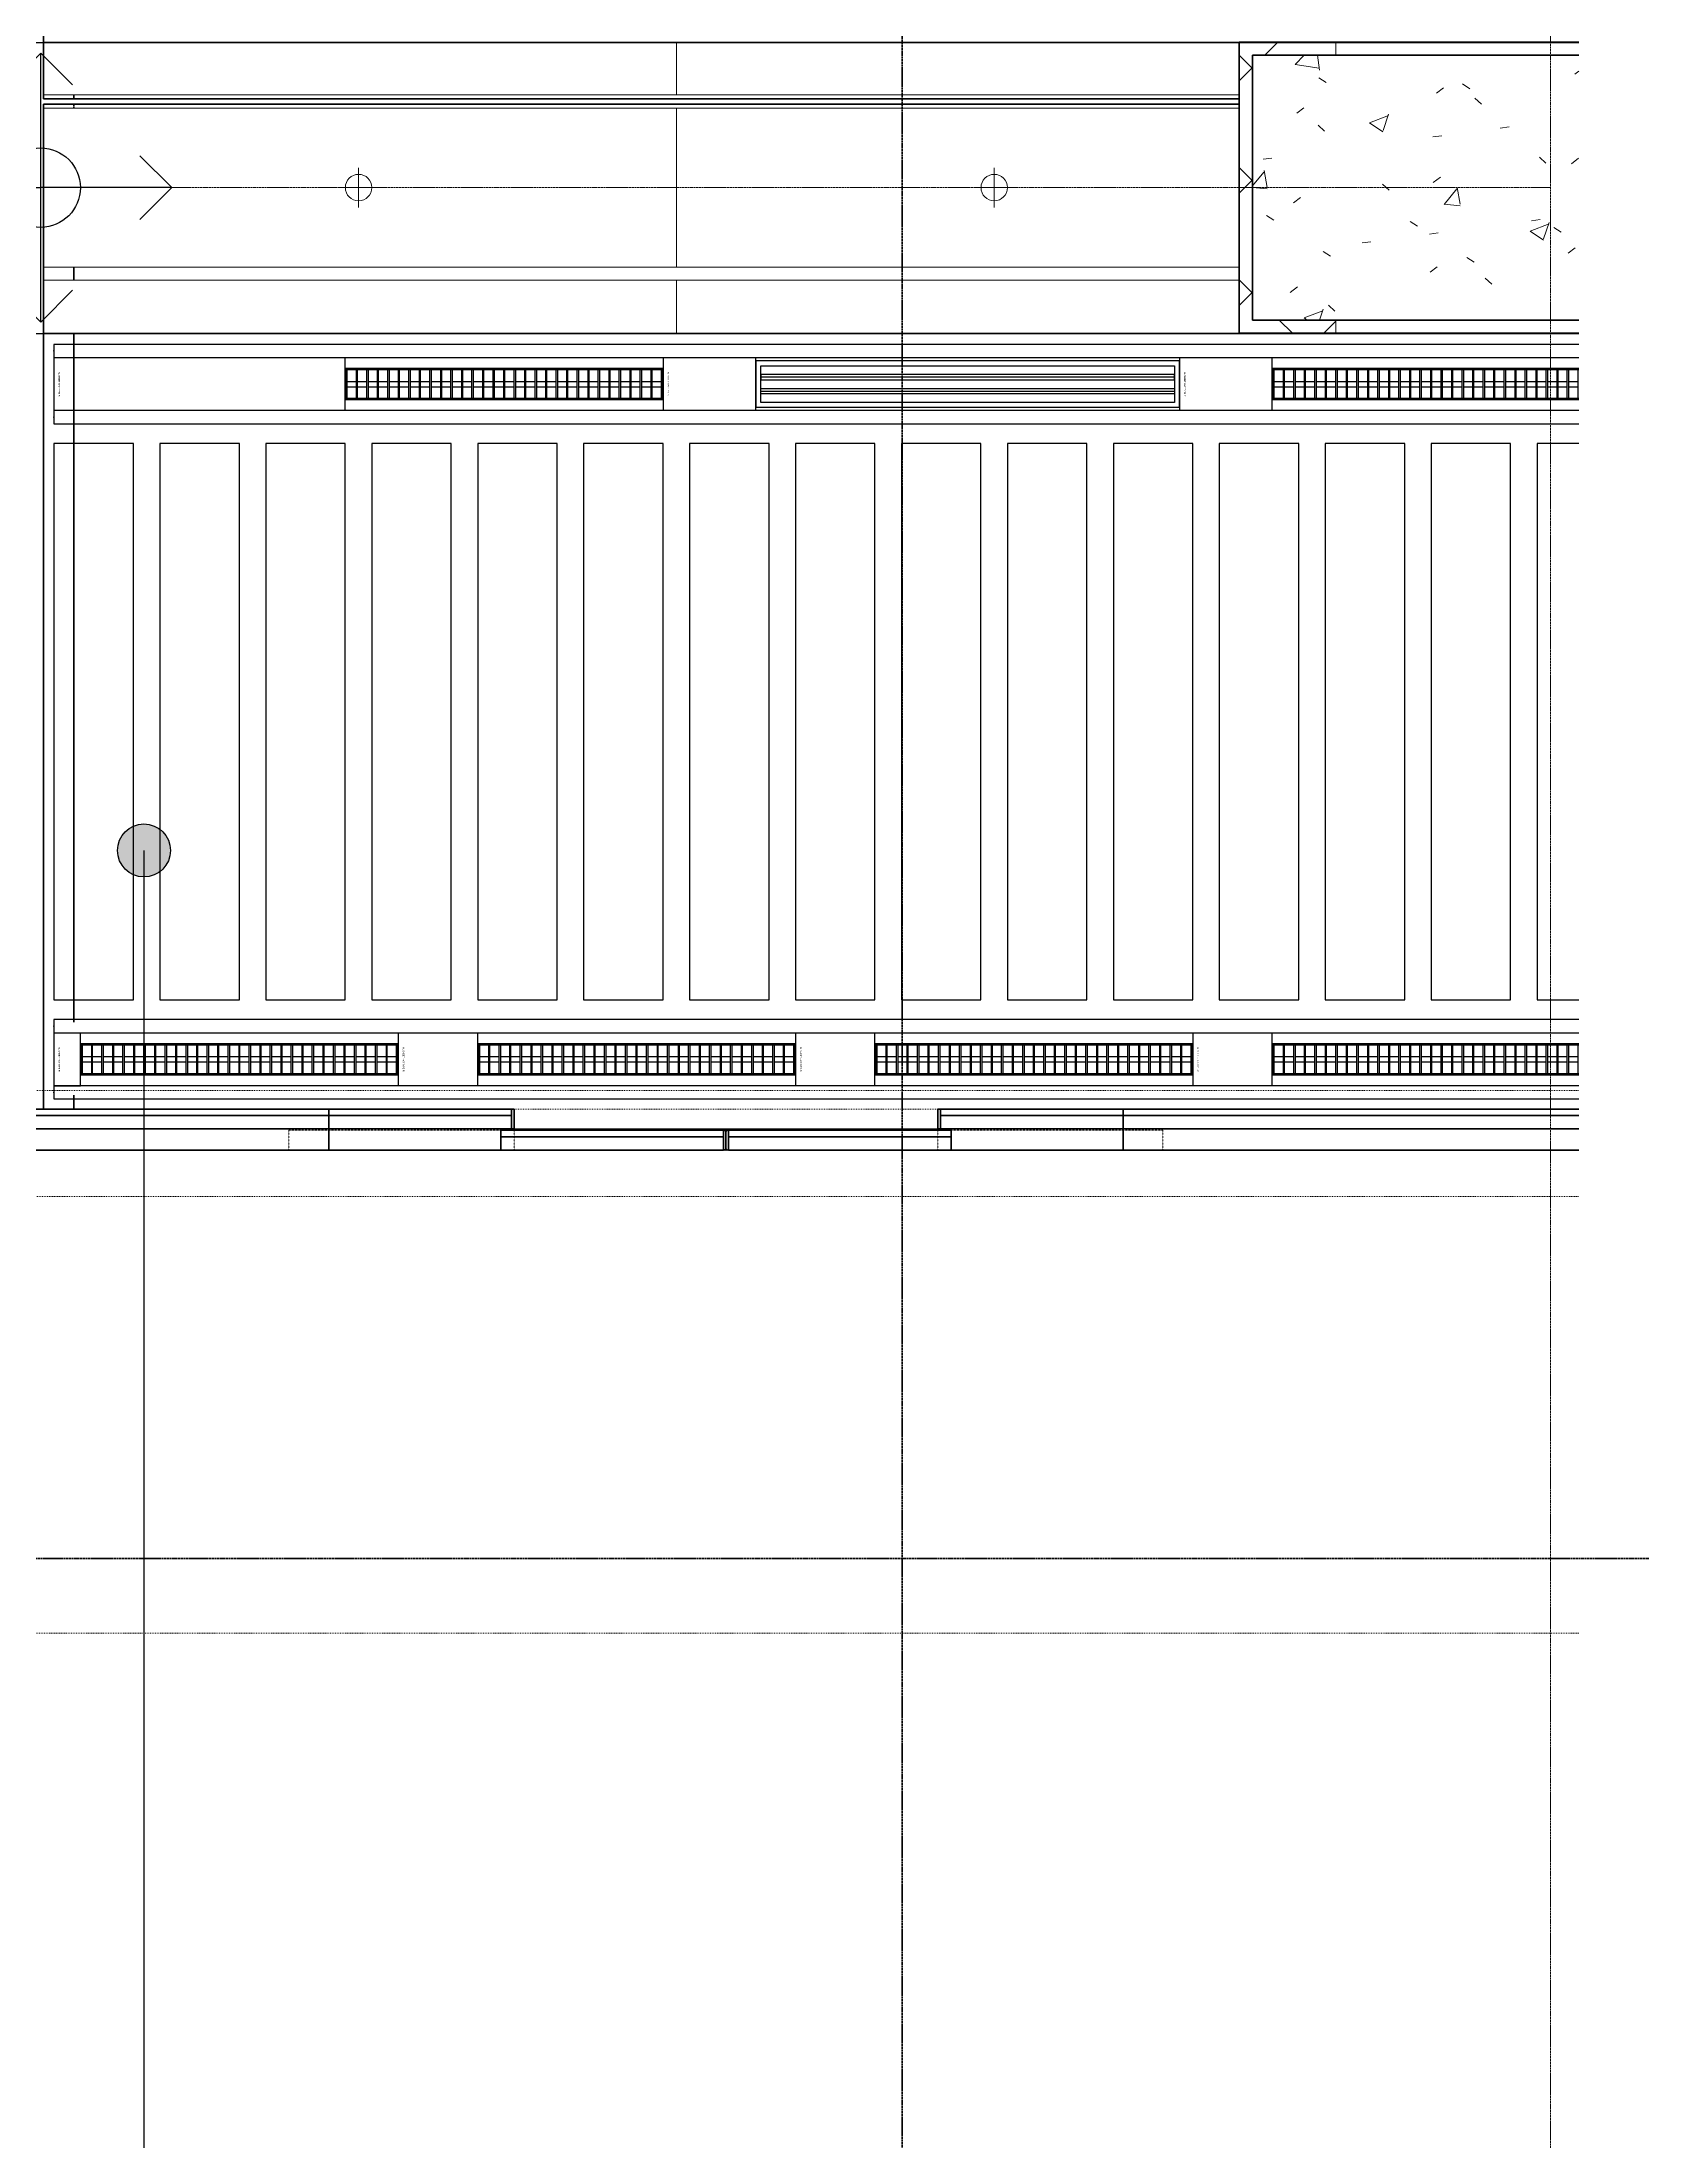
# Model space of a CAD drawing. Header units: millimetres. Extents: x -853488 to -774597, y -17231 to 22435.
# Drawn here: x -784577 to -778533, y -3802 to 4129 of the extents above; entities that cross this region are included whole.
import ezdxf
from ezdxf.enums import TextEntityAlignment as Align
from ezdxf.xclip import XClip

# ---------------------------------------------------------------- set-up
doc = ezdxf.new("R2010")
doc.units = ezdxf.units.MM
doc.header["$XCLIPFRAME"] = 0
for name, pattern in [('- SOM Dash 1_8_', [4.7625, 3.175, -1.5875]), ('DASH', [6.35, 3.175, -3.175]), ('DPA_Grid _ Level 100', [10, 5.5, -1.6, 1.3, -1.6]), ('DPA_Hidden 500', [1.4, 0.8, -0.6])]:
    doc.linetypes.add(name, pattern=pattern)
for name, color, linetype in [('000 - WIPEOUT', 250, 'Continuous'), ('001 - ASCESSORIES', 251, 'Continuous'), ('A04_TUBE SERIES', 2, 'Continuous'), ('A11_ALU.SOLID SHEET', 2, 'Continuous')]:
    doc.layers.add(name, color=color, linetype=linetype)
for name, color, linetype, lineweight in [('A-ANNO-NOTE', 3, 'Continuous', 25), ('A-COLS', 5, 'Continuous', 70), ('A-COLS-E', 1, 'Continuous', 35), ('A-DETL-GENF', 2, 'Continuous', 9), ('A-GENM', 1, 'Continuous', 9), ('A-GENM-HDLN', 2, 'DPA_Hidden 500', 9), ('A-GLAZ-CURT', 2, 'Continuous', 9), ('A-ROOM-IDEN', 3, 'Continuous', 25), ('A-WALL', 5, 'Continuous', 35), ('A-WALL-FNSH', 2, 'Continuous', 35), ('A-WALL-PATT', 1, 'Continuous', 35), ('E-LITE-EQPM', 2, 'Continuous', 9), ('G-ANNO-SECL', 3, 'Continuous', 9), ('I-WALL-E', 2, 'Continuous', 35), ('Q-SPCQ', 2, 'Continuous', 35), ('Q-SPCQ-HDLN', 2, 'DASH', 9), ('S-GRID', 251, 'Continuous', 9), ('WALL-E', 2, 'Continuous', 35)]:
    doc.layers.add(name, color=color, linetype=linetype, lineweight=lineweight)
pattern_1 = [(45, (0, 0), (-212.13203, 212.13203), []), (135, (0, 0), (-212.13203, -212.13203), [])]

# ---------------------------------------------------------------- blocks, each defined once
blk = doc.blocks.new('DPA_Speciality_PlatformScreenDoor - Length_135300-12767973-4261-01 ENLARGED UPPER PLATFORM LEVEL - REFLECTED CEILING PLAN - SHEET 2')
at = {"layer": 'A-GENM'}
for p, q in [((64462.5, -250), (64660.3, -250)), ((64660.3, -250), (64462.5, -250)), ((64557.5, -250), (64467.5, -250)), ((64467.5, -250), (64557.5, -250)), ((64567.5, -250), (64657.5, -250)), ((64657.5, -250), (64567.5, -250)), ((65462.5, -250), (65264.7, -250)), ((65264.7, -250), (65462.5, -250)), ((65357.5, -250), (65267.5, -250)), ((65267.5, -250), (65357.5, -250)), ((65367.5, -250), (65457.5, -250)), ((65457.5, -250), (65367.5, -250)), ((62240.3, -330), (62364.1, -330)), ((62250.9, -330), (62304, -330)), ((62300.4, -330), (62353.5, -330)), ((66015.3, -330), (66139.1, -330)), ((66025.9, -330), (66079, -330)), ((66075.4, -330), (66128.5, -330))]:
    blk.add_line(p, q, dxfattribs=at)
at = {"layer": 'A-GENM-HDLN'}
for p, q in [((63312.5, -250), (63312.5, -175)), ((64162.5, -175), (63312.5, -175)), ((64162.5, -175), (64162.5, -250)), ((65762.5, -175), (65762.5, -250)), ((65762.5, -175), (66612.5, -175)), ((66612.5, -250), (66612.5, -175)), ((64162.5, -250), (63312.5, -250)), ((65762.5, -250), (66612.5, -250))]:
    blk.add_line(p, q, dxfattribs=at)
at = {"layer": 'Q-SPCQ', "linetype": 'DASH', "lineweight": 9}
blk.add_line((61742.7, 1650), (132340.1, 1650), dxfattribs=at)
at = {"layer": 'Q-SPCQ'}
for p, q in [((61742.7, -175), (63462.5, -175)), ((63462.5, -175), (63462.5, -330)), ((63462.5, -175), (64162.5, -175)), ((63462.5, -330), (63462.5, -175)), ((63462.5, -200), (63462.5, -175.9)), ((63462.5, -175.9), (63462.5, -200)), ((63462.5, -305), (63462.5, -200)), ((63462.5, -200), (63462.5, -305)), ((64112.5, -175), (64952.5, -175)), ((64952.5, -175), (64112.5, -175)), ((64112.5, -175), (64112.5, -225)), ((64112.5, -225), (64112.5, -175)), ((64952.5, -225), (64112.5, -225)), ((64112.5, -225), (64952.5, -225)), ((64112.5, -250), (64112.5, -225)), ((64112.5, -250), (64112.5, -225)), ((64952.5, -225), (64112.5, -225)), ((64112.5, -225), (64112.5, -250)), ((64112.5, -250), (64112.5, -225)), ((64112.5, -225), (64952.5, -225)), ((64112.5, -225), (64952.5, -225)), ((64952.5, -225), (64112.5, -225)), ((64922.5, -175), (64142.5, -175)), ((64142.5, -175), (64922.5, -175)), ((64142.5, -175), (64922.5, -175)), ((64922.5, -175), (64142.5, -175)), ((64142.5, -225), (64922.5, -225)), ((64922.5, -225), (64142.5, -225)), ((64922.5, -225), (64142.5, -225)), ((64142.5, -225), (64922.5, -225)), ((64162.5, -225), (64902.5, -225)), ((64902.5, -225), (64162.5, -225)), ((64162.5, -225), (64902.5, -225)), ((64902.5, -225), (64162.5, -225)), ((64952.5, -225), (64952.5, -175)), ((64952.5, -225), (64952.5, -175)), ((64952.5, -180), (64952.5, -245)), ((64952.5, -245), (64952.5, -180)), ((64952.5, -225), (64952.5, -250)), ((64952.5, -250), (64952.5, -225)), ((64952.5, -250), (64952.5, -225)), ((64952.5, -225), (64952.5, -250)), ((64962.5, -245), (64962.5, -180)), ((64962.5, -180), (64962.5, -245)), ((64962.5, -180), (64962.5, -245)), ((64962.5, -245), (64962.5, -180)), ((65812.5, -175), (64972.5, -175)), ((64972.5, -175), (65812.5, -175)), ((64972.5, -175), (64972.5, -225)), ((64972.5, -175), (64972.5, -225)), ((64972.5, -245), (64972.5, -180)), ((64972.5, -180), (64972.5, -245)), ((64972.5, -225), (65812.5, -225)), ((65812.5, -225), (64972.5, -225)), ((64972.5, -250), (64972.5, -225)), ((64972.5, -225), (64972.5, -250)), ((65812.5, -225), (64972.5, -225)), ((64972.5, -225), (64972.5, -250)), ((64972.5, -250), (64972.5, -225)), ((64972.5, -225), (65812.5, -225)), ((65812.5, -225), (64972.5, -225)), ((64972.5, -225), (65812.5, -225)), ((65002.5, -175), (65782.5, -175)), ((65782.5, -175), (65002.5, -175)), ((65782.5, -175), (65002.5, -175)), ((65002.5, -175), (65782.5, -175)), ((65782.5, -225), (65002.5, -225)), ((65002.5, -225), (65782.5, -225)), ((65002.5, -225), (65782.5, -225)), ((65782.5, -225), (65002.5, -225)), ((65762.5, -225), (65022.5, -225)), ((65022.5, -225), (65762.5, -225)), ((65762.5, -225), (65022.5, -225)), ((65022.5, -225), (65762.5, -225)), ((65762.5, -175), (66462.5, -175)), ((65812.5, -225), (65812.5, -175)), ((65812.5, -175), (65812.5, -225)), ((65812.5, -225), (65812.5, -250)), ((65812.5, -225), (65812.5, -250)), ((65812.5, -250), (65812.5, -225)), ((65812.5, -225), (65812.5, -250)), ((66462.5, -175), (66462.5, -330)), ((66462.5, -175), (68837.5, -175)), ((66462.5, -330), (66462.5, -175)), ((66462.5, -200), (66462.5, -175.9)), ((66462.5, -175.9), (66462.5, -200)), ((66462.5, -305), (66462.5, -200)), ((66462.5, -200), (66462.5, -305)), ((63462.5, -255), (61742.7, -255)), ((61742.7, -255), (63462.5, -255)), ((61742.7, -255), (63402.5, -255)), ((63402.5, -255), (61742.7, -255)), ((63412.5, -255), (61742.7, -255)), ((61742.7, -255), (63412.5, -255)), ((63462.5, -305), (61742.7, -305)), ((61742.7, -305), (63452.5, -305)), ((63402.5, -305), (61742.7, -305)), ((61742.7, -305), (63402.5, -305)), ((61742.7, -305), (63452.5, -305)), ((63452.5, -305), (61742.7, -305)), ((63402.5, -305), (61742.7, -305)), ((61742.7, -305), (63402.5, -305)), ((63462.5, -305), (61742.7, -305)), ((61742.7, -305), (63462.5, -305)), ((63412.5, -305), (61742.7, -305)), ((61742.7, -305), (63412.5, -305)), ((61742.7, -305), (63402.5, -305)), ((63402.5, -305), (61742.7, -305)), ((63452.5, -305), (63462.5, -305)), ((63462.5, -255), (64152.5, -255)), ((64152.5, -255), (63462.5, -255)), ((63462.5, -255), (63462.5, -305)), ((63462.5, -305), (63462.5, -255)), ((63462.5, -305), (63462.5, -255)), ((63462.5, -255), (63462.5, -305)), ((63462.5, -329.1), (63462.5, -305)), ((63462.5, -305), (63472.5, -305)), ((64152.5, -305), (63462.5, -305)), ((63462.5, -305), (63462.5, -330)), ((63462.5, -330), (63462.5, -305)), ((63462.5, -305), (64152.5, -305)), ((64152.5, -305), (63462.5, -305)), ((63462.5, -305), (63462.5, -329.1)), ((63462.5, -330), (63462.5, -305)), ((63462.5, -305), (63462.5, -330)), ((63472.5, -305), (64152.5, -305)), ((64152.5, -305), (63472.5, -305)), ((63472.5, -305), (64152.5, -305)), ((63512.5, -255), (64102.5, -255)), ((64102.5, -255), (63512.5, -255)), ((63512.5, -305), (64102.5, -305)), ((64102.5, -305), (63512.5, -305)), ((64102.5, -255), (63522.5, -255)), ((63522.5, -255), (64102.5, -255)), ((63522.5, -305), (64102.5, -305)), ((64102.5, -305), (63522.5, -305)), ((63522.5, -305), (64102.5, -305)), ((64102.5, -305), (63522.5, -305)), ((64102.5, -305), (63522.5, -305)), ((63522.5, -305), (64102.5, -305)), ((64952.5, -250), (64112.5, -250)), ((64112.5, -250), (64952.5, -250)), ((64112.5, -250), (64952.5, -250)), ((64952.5, -250), (64112.5, -250)), ((64152.5, -255), (64152.5, -330)), ((64162.5, -255), (64152.5, -255)), ((64152.5, -255), (64162.5, -255)), ((64152.5, -330), (64152.5, -255)), ((64152.5, -305), (64152.5, -255)), ((64152.5, -305), (64152.5, -255)), ((64152.5, -330), (64152.5, -305)), ((64152.5, -330), (64152.5, -305)), ((64152.5, -305), (64152.5, -330)), ((64152.5, -330), (64152.5, -305)), ((64162.5, -250), (64902.5, -250)), ((64902.5, -250), (64162.5, -250)), ((64162.5, -250), (64902.5, -250)), ((64902.5, -250), (64162.5, -250)), ((64162.5, -330), (64162.5, -250)), ((64162.5, -250), (64162.5, -305)), ((64162.5, -330), (64162.5, -255)), ((64162.5, -255), (64162.5, -330)), ((64162.5, -305), (64162.5, -329.1)), ((64972.5, -250), (65812.5, -250)), ((65812.5, -250), (64972.5, -250)), ((64972.5, -250), (65812.5, -250)), ((65812.5, -250), (64972.5, -250)), ((65762.5, -250), (65022.5, -250)), ((65022.5, -250), (65762.5, -250)), ((65762.5, -250), (65022.5, -250)), ((65022.5, -250), (65762.5, -250)), ((65762.5, -305), (65762.5, -250)), ((65762.5, -250), (65762.5, -330)), ((65772.5, -255), (65762.5, -255)), ((65762.5, -255), (65762.5, -330)), ((65762.5, -330), (65762.5, -255)), ((65762.5, -255), (65772.5, -255)), ((65762.5, -329.1), (65762.5, -305)), ((65772.5, -330), (65772.5, -255)), ((65772.5, -255), (65772.5, -330)), ((66462.5, -255), (65772.5, -255)), ((65772.5, -255), (66462.5, -255)), ((65772.5, -255), (65772.5, -305)), ((65772.5, -255), (65772.5, -305)), ((66462.5, -305), (65772.5, -305)), ((65772.5, -305), (66452.5, -305)), ((65772.5, -305), (65772.5, -330)), ((65772.5, -305), (65772.5, -330)), ((65772.5, -305), (66452.5, -305)), ((66452.5, -305), (65772.5, -305)), ((65772.5, -330), (65772.5, -305)), ((65772.5, -305), (65772.5, -330)), ((66462.5, -305), (65772.5, -305)), ((65772.5, -305), (66462.5, -305)), ((65822.5, -255), (66402.5, -255)), ((66402.5, -255), (65822.5, -255)), ((66412.5, -255), (65822.5, -255)), ((65822.5, -255), (66412.5, -255)), ((66402.5, -305), (65822.5, -305)), ((65822.5, -305), (66402.5, -305)), ((66402.5, -305), (65822.5, -305)), ((65822.5, -305), (66402.5, -305)), ((66412.5, -305), (65822.5, -305)), ((65822.5, -305), (66412.5, -305)), ((65822.5, -305), (66402.5, -305)), ((66402.5, -305), (65822.5, -305)), ((66452.5, -305), (66462.5, -305)), ((68837.5, -255), (66462.5, -255)), ((66462.5, -255), (68837.5, -255)), ((66462.5, -255), (66462.5, -305)), ((66462.5, -255), (66462.5, -305)), ((66462.5, -305), (66462.5, -255)), ((66462.5, -255), (66462.5, -305)), ((66462.5, -329.1), (66462.5, -305)), ((68837.5, -305), (66462.5, -305)), ((66462.5, -305), (66472.5, -305)), ((66462.5, -330), (66462.5, -305)), ((66462.5, -305), (66462.5, -330)), ((68837.5, -305), (66462.5, -305)), ((66462.5, -305), (68837.5, -305)), ((66462.5, -305), (66462.5, -329.1)), ((66462.5, -330), (66462.5, -305)), ((66462.5, -305), (66462.5, -330)), ((66472.5, -305), (68827.5, -305)), ((66472.5, -305), (68827.5, -305)), ((68827.5, -305), (66472.5, -305)), ((68787.5, -255), (66512.5, -255)), ((66512.5, -255), (68787.5, -255)), ((68787.5, -305), (66512.5, -305)), ((66512.5, -305), (68787.5, -305)), ((66522.5, -255), (68777.5, -255)), ((68777.5, -255), (66522.5, -255)), ((68777.5, -305), (66522.5, -305)), ((66522.5, -305), (68777.5, -305)), ((68777.5, -305), (66522.5, -305)), ((66522.5, -305), (68777.5, -305)), ((66522.5, -305), (68777.5, -305)), ((68777.5, -305), (66522.5, -305)), ((61742.7, -330), (63462.5, -330)), ((63452.5, -330), (61742.7, -330)), ((61742.7, -330), (63462.5, -330)), ((63402.5, -330), (61742.7, -330)), ((61742.7, -330), (63402.5, -330)), ((61742.7, -330), (63452.5, -330)), ((63452.5, -330), (61742.7, -330)), ((63402.5, -330), (61742.7, -330)), ((61742.7, -330), (63402.5, -330)), ((63462.5, -330), (63452.5, -330)), ((63462.5, -330), (64162.5, -330)), ((63462.5, -330), (64152.5, -330)), ((63472.5, -330), (63462.5, -330)), ((64152.5, -330), (63472.5, -330)), ((64152.5, -330), (63472.5, -330)), ((63472.5, -330), (64152.5, -330)), ((63522.5, -330), (64102.5, -330)), ((64102.5, -330), (63522.5, -330)), ((63522.5, -330), (64102.5, -330)), ((64102.5, -330), (63522.5, -330)), ((64152.5, -330), (64162.5, -330)), ((64162.5, -330), (64152.5, -330)), ((65762.5, -330), (66462.5, -330)), ((65762.5, -330), (65772.5, -330)), ((65772.5, -330), (65762.5, -330)), ((66452.5, -330), (65772.5, -330)), ((65772.5, -330), (66462.5, -330)), ((65772.5, -330), (66452.5, -330)), ((66452.5, -330), (65772.5, -330)), ((66402.5, -330), (65822.5, -330)), ((65822.5, -330), (66402.5, -330)), ((66402.5, -330), (65822.5, -330)), ((65822.5, -330), (66402.5, -330)), ((66462.5, -330), (66452.5, -330)), ((66462.5, -330), (68837.5, -330)), ((66472.5, -330), (66462.5, -330)), ((66462.5, -330), (68837.5, -330)), ((68827.5, -330), (66472.5, -330)), ((66472.5, -330), (68827.5, -330)), ((68827.5, -330), (66472.5, -330)), ((68777.5, -330), (66522.5, -330)), ((66522.5, -330), (68777.5, -330)), ((68777.5, -330), (66522.5, -330)), ((66522.5, -330), (68777.5, -330))]:
    blk.add_line(p, q, dxfattribs=at)
for centre, start, end in [((64957.5, -180), 0, 180), ((64957.5, -180), 135, 180), ((64957.5, -180), 60, 120), ((64957.5, -180), 360, 30), ((64967.5, -180), 0, 180), ((64967.5, -180), 150, 180), ((64967.5, -180), 60, 120), ((64967.5, -180), 0, 45), ((64957.5, -245), 180, 210), ((64957.5, -245), 180, 0), ((64957.5, -245), 240, 300), ((64957.5, -245), 330, 0), ((64967.5, -245), 180, 210), ((64967.5, -245), 180, 360), ((64967.5, -245), 240, 300), ((64967.5, -245), 330, 360)]:
    blk.add_arc(centre, 5, start, end, dxfattribs=at)
at = {"layer": 'Q-SPCQ-HDLN'}
for p, q in [((132340.1, 0), (61742.7, 0)), ((132340.1, -330), (61742.7, -330)), ((132340.1, -400), (61742.7, -400))]:
    blk.add_line(p, q, dxfattribs=at)
blk = doc.blocks.new('DPA_AN_Setting out - Center-8732820-4261-01 ENLARGED UPPER PLATFORM LEVEL - REFLECTED CEILING PLAN - SHEET 2')
at = {"layer": 'A-ANNO-NOTE'}
for p, q in [((-1.206, 3.877), (0, 5.083)), ((1.206, 3.877), (0, 5.083)), ((0, 0), (0, 5.083)), ((-3.744, 1.206), (-4.95, 0)), ((3.744, 1.206), (4.95, 0)), ((-3.744, -1.206), (-4.95, 0)), ((-4.95, 0), (0, 0)), ((4.95, 0), (0, 0)), ((3.744, -1.206), (4.95, 0)), ((0, -5.083), (0, 0)), ((-1.206, -3.877), (0, -5.083)), ((1.206, -3.877), (0, -5.083))]:
    blk.add_line(p, q, dxfattribs=at)
blk.add_circle((0, 0), 1.5, dxfattribs=at)
blk = doc.blocks.new('System Panel - DPA-AR_Metal Ceiling Rectangular Panel-V24-4261-01 ENLARGED UPPER PLATFORM LEVEL - REFLECTED CEILING PLAN - SHEET 2')
at = {"layer": 'A-GLAZ-CURT'}
for p, q in [((-782182.4, 4129), (-784572.4, 4129)), ((-784572.4, 4129), (-782182.4, 4129)), ((-782182.4, 3929), (-782182.4, 4129)), ((-782182.4, 4129), (-782182.4, 3929)), ((-784572.5, 3929), (-782182.4, 3929)), ((-782182.4, 3929), (-784572.5, 3929))]:
    blk.add_line(p, q, dxfattribs=at)
blk = doc.blocks.new('System Panel - DPA-AR_Metal Ceiling Rectangular Panel-V15-4261-01 ENLARGED UPPER PLATFORM LEVEL - REFLECTED CEILING PLAN - SHEET 2')
at = {"layer": 'A-GLAZ-CURT'}
for p, q in [((-837057.3, 4129), (-839182.3, 4129)), ((-839182.3, 4129), (-839182.3, 3929)), ((-839182.3, 3929), (-839182.3, 4129)), ((-839182.3, 4129), (-837057.3, 4129)), ((-839182.3, 3929), (-837057.4, 3929)), ((-837057.4, 3929), (-839182.3, 3929))]:
    blk.add_line(p, q, dxfattribs=at)
blk = doc.blocks.new('System Panel - DPA-AR_Metal Ceiling Rectangular Panel-V25-4261-01 ENLARGED UPPER PLATFORM LEVEL - REFLECTED CEILING PLAN - SHEET 2')
at = {"layer": 'A-GLAZ-CURT'}
for p, q in [((-782182.4, 3229), (-784572.4, 3229)), ((-784572.4, 3229), (-782182.4, 3229)), ((-782182.4, 3029), (-782182.4, 3229)), ((-782182.4, 3229), (-782182.4, 3029)), ((-784572.4, 3029), (-782182.4, 3029)), ((-782182.4, 3029), (-784572.4, 3029))]:
    blk.add_line(p, q, dxfattribs=at)
blk = doc.blocks.new('System Panel - DPA-AR_Metal Ceiling Rectangular Panel-V11-4261-01 ENLARGED UPPER PLATFORM LEVEL - REFLECTED CEILING PLAN - SHEET 2')
at = {"layer": 'A-GLAZ-CURT'}
for p, q in [((-825657.4, 3229), (-827782.3, 3229)), ((-827782.3, 3229), (-827782.3, 3029)), ((-827782.3, 3029), (-827782.3, 3229)), ((-827782.3, 3229), (-825657.4, 3229)), ((-827782.3, 3029), (-825657.3, 3029)), ((-825657.3, 3029), (-827782.3, 3029))]:
    blk.add_line(p, q, dxfattribs=at)
blk = doc.blocks.new('System Panel - DPA-AR_Metal Ceiling Rectangular Panel-V27-4261-01 ENLARGED UPPER PLATFORM LEVEL - REFLECTED CEILING PLAN - SHEET 2')
at = {"layer": 'A-GLAZ-CURT'}
for p, q in [((-782182.4, 3879), (-784572.4, 3879)), ((-784572.4, 3879), (-782182.4, 3879)), ((-782182.4, 3279), (-782182.4, 3879)), ((-782182.4, 3879), (-782182.4, 3279)), ((-784572.4, 3279), (-782182.4, 3279)), ((-782182.4, 3279), (-784572.4, 3279))]:
    blk.add_line(p, q, dxfattribs=at)
blk = doc.blocks.new('System Panel - DPA-AR_Metal Ceiling Rectangular Panel-V12-4261-01 ENLARGED UPPER PLATFORM LEVEL - REFLECTED CEILING PLAN - SHEET 2')
at = {"layer": 'A-GLAZ-CURT'}
for p, q in [((-825657.4, 3879), (-827782.3, 3879)), ((-827782.3, 3879), (-827782.3, 3279)), ((-827782.3, 3279), (-827782.3, 3879)), ((-827782.3, 3879), (-825657.4, 3879)), ((-827782.3, 3279), (-825657.4, 3279)), ((-825657.4, 3279), (-827782.3, 3279))]:
    blk.add_line(p, q, dxfattribs=at)
blk = doc.blocks.new('*U464')
at = {"layer": 'A-GLAZ-CURT'}
for name, p in [('System Panel - DPA-AR_Metal Ceiling Rectangular Panel-V24-4261-01 ENLARGED UPPER PLATFORM LEVEL - REFLECTED CEILING PLAN - SHEET 2', (801682.4, -3579)), ('System Panel - DPA-AR_Metal Ceiling Rectangular Panel-V15-4261-01 ENLARGED UPPER PLATFORM LEVEL - REFLECTED CEILING PLAN - SHEET 2', (858682.3, -3579)), ('System Panel - DPA-AR_Metal Ceiling Rectangular Panel-V27-4261-01 ENLARGED UPPER PLATFORM LEVEL - REFLECTED CEILING PLAN - SHEET 2', (801682.4, -3579)), ('System Panel - DPA-AR_Metal Ceiling Rectangular Panel-V12-4261-01 ENLARGED UPPER PLATFORM LEVEL - REFLECTED CEILING PLAN - SHEET 2', (847282.3, -3579)), ('System Panel - DPA-AR_Metal Ceiling Rectangular Panel-V25-4261-01 ENLARGED UPPER PLATFORM LEVEL - REFLECTED CEILING PLAN - SHEET 2', (801682.4, -3579)), ('System Panel - DPA-AR_Metal Ceiling Rectangular Panel-V11-4261-01 ENLARGED UPPER PLATFORM LEVEL - REFLECTED CEILING PLAN - SHEET 2', (847282.3, -3579))]:
    blk.add_blockref(name, p, dxfattribs=at)
blk = doc.blocks.new('*U1666')
at = {"layer": 'S-GRID', "linetype": 'DPA_Grid _ Level 100'}
for p, q in [((22800, -19375), (22800, 17167.1)), ((22800, 0), (-50905.4, 0))]:
    blk.add_line(p, q, dxfattribs=at)
blk = doc.blocks.new('LGF_DL_SAA_LowPower_DL1a - LGF_DL_SAA_LowPower_DL1a-8832329-4160-01 UPPER PLATFORM LEVEL - REFLECTED CEILING PLAN')
at = {"layer": 'A-DETL-GENF'}
for p, q in [((72.5, 0), (-72.5, 0)), ((0, 75), (0, -75))]:
    blk.add_line(p, q, dxfattribs=at)
blk.add_circle((0, 0), 50, dxfattribs=at)
blk = doc.blocks.new('C-1-PP19-AR-4160-01-B_20250902-175713_EXDOWNLIGHT')
at = {"layer": 'E-LITE-EQPM', "extrusion": (0, 0, -1), "rotation": 180}
for p in [(38699.6, 0), (36299.6, 0)]:
    blk.add_blockref('LGF_DL_SAA_LowPower_DL1a - LGF_DL_SAA_LowPower_DL1a-8832329-4160-01 UPPER PLATFORM LEVEL - REFLECTED CEILING PLAN', p, dxfattribs=at)
blk = doc.blocks.new('*U473')
at = {"layer": 'A11_ALU.SOLID SHEET', "color": 0}
blk.add_lwpolyline([(350, -98.8), (350, 98.8), (0, 98.8), (0, -98.8)], close=True, dxfattribs=at)
at = {"layer": 'Defpoints', "color": 250}
blk.add_point((0, 0), dxfattribs=at)
blk.add_text('AL.SHEET-HAT-TYPE-R', height=6, rotation=270, dxfattribs=at).set_placement((15, 0), align=Align.BOTTOM_CENTER)
blk = doc.blocks.new('*U475')
at = {"layer": '001 - ASCESSORIES', "color": 0, "linetype": 'ByBlock'}
blk.add_lwpolyline([(800, 87.5), (-800, 87.5), (-800, -87.5), (800, -87.5)], close=True, dxfattribs=at)
at = {"layer": '001 - ASCESSORIES', "linetype": 'ByBlock'}
for points in [[(-781.5, 69), (781.5, 69), (781.5, -69), (-781.5, -69)], [(781.5, 36.3), (-781.5, 36.3), (-781.5, 16.3), (781.5, 16.3)], [(-781.5, -16.3), (781.5, -16.3), (781.5, -36.3), (-781.5, -36.3)]]:
    blk.add_lwpolyline(points, close=True, dxfattribs=at)
for points in [[(781.5, 26.3), (-781.5, 26.3)], [(-781.5, -26.3), (781.5, -26.3)]]:
    blk.add_lwpolyline(points, dxfattribs=at)
blk = doc.blocks.new('*U470')
at = {"color": 1}
blk.add_wipeout([(600, -60), (-600, -60), (-600, 60), (600, 60)], dxfattribs=at).dxf.layer = '000 - WIPEOUT'
at = {"layer": '001 - ASCESSORIES', "color": 0}
blk.add_lwpolyline([(600, -60), (-600, -60), (-600, 60), (600, 60)], close=True, dxfattribs=at)
at = {"layer": '001 - ASCESSORIES'}
for points in [[(-593.5, -55), (-598.5, -55), (-598.5, 55), (-593.5, 55)], [(595, -55), (-595, -55), (-595, 55), (595, 55)], [(-558.8, -55), (-553.8, -55), (-553.8, 55), (-558.8, 55)], [(-514, -55), (-519, -55), (-519, 55), (-514, 55)], [(-479.3, -55), (-474.3, -55), (-474.3, 55), (-479.3, 55)], [(-434.6, -55), (-439.6, -55), (-439.6, 55), (-434.6, 55)], [(-399.8, -55), (-394.8, -55), (-394.8, 55), (-399.8, 55)], [(-355.1, -55), (-360.1, -55), (-360.1, 55), (-355.1, 55)], [(-320.4, -55), (-315.4, -55), (-315.4, 55), (-320.4, 55)], [(-275.6, -55), (-280.6, -55), (-280.6, 55), (-275.6, 55)], [(-240.9, -55), (-235.9, -55), (-235.9, 55), (-240.9, 55)], [(-196.2, -55), (-201.2, -55), (-201.2, 55), (-196.2, 55)], [(-161.4, -55), (-156.4, -55), (-156.4, 55), (-161.4, 55)], [(-116.7, -55), (-121.7, -55), (-121.7, 55), (-116.7, 55)], [(-82, -55), (-77, -55), (-77, 55), (-82, 55)], [(-37.2, -55), (-42.2, -55), (-42.2, 55), (-37.2, 55)], [(-2.5, -55), (2.5, -55), (2.5, 55), (-2.5, 55)], [(42.2, -55), (37.2, -55), (37.2, 55), (42.2, 55)], [(77, -55), (82, -55), (82, 55), (77, 55)], [(121.7, -55), (116.7, -55), (116.7, 55), (121.7, 55)], [(156.4, -55), (161.4, -55), (161.4, 55), (156.4, 55)], [(201.2, -55), (196.2, -55), (196.2, 55), (201.2, 55)], [(235.9, -55), (240.9, -55), (240.9, 55), (235.9, 55)], [(280.6, -55), (275.6, -55), (275.6, 55), (280.6, 55)], [(315.4, -55), (320.4, -55), (320.4, 55), (315.4, 55)], [(360.1, -55), (355.1, -55), (355.1, 55), (360.1, 55)], [(394.8, -55), (399.8, -55), (399.8, 55), (394.8, 55)], [(439.6, -55), (434.6, -55), (434.6, 55), (439.6, 55)], [(474.3, -55), (479.3, -55), (479.3, 55), (474.3, 55)], [(519, -55), (514, -55), (514, 55), (519, 55)], [(553.8, -55), (558.8, -55), (558.8, 55), (553.8, 55)], [(598.5, -55), (593.5, -55), (593.5, 55), (598.5, 55)]]:
    blk.add_lwpolyline(points, close=True, dxfattribs=at)
for points in [[(-593.5, 10), (-558.8, 10)], [(-553.8, 10), (-519, 10)], [(-514, 10), (-479.3, 10)], [(-474.3, 10), (-439.6, 10)], [(-434.6, 10), (-399.8, 10)], [(-394.8, 10), (-360.1, 10)], [(-355.1, 10), (-320.4, 10)], [(-315.4, 10), (-280.6, 10)], [(-275.6, 10), (-240.9, 10)], [(-235.9, 10), (-201.2, 10)], [(-196.2, 10), (-161.4, 10)], [(-156.4, 10), (-121.7, 10)], [(-116.7, 10), (-82, 10)], [(-77, 10), (-42.2, 10)], [(-37.2, 10), (-2.5, 10)], [(2.5, 10), (37.2, 10)], [(42.2, 10), (77, 10)], [(82, 10), (116.7, 10)], [(121.7, 10), (156.4, 10)], [(161.4, 10), (196.2, 10)], [(201.2, 10), (235.9, 10)], [(240.9, 10), (275.6, 10)], [(280.6, 10), (315.4, 10)], [(320.4, 10), (355.1, 10)], [(360.1, 10), (394.8, 10)], [(399.8, 10), (434.6, 10)], [(439.6, 10), (474.3, 10)], [(479.3, 10), (514, 10)], [(519, 10), (553.8, 10)], [(558.8, 10), (593.5, 10)], [(-593.5, -10), (-558.8, -10)], [(-553.8, -10), (-519, -10)], [(-514, -10), (-479.3, -10)], [(-474.3, -10), (-439.6, -10)], [(-434.6, -10), (-399.8, -10)], [(-394.8, -10), (-360.1, -10)], [(-355.1, -10), (-320.4, -10)], [(-315.4, -10), (-280.6, -10)], [(-275.6, -10), (-240.9, -10)], [(-235.9, -10), (-201.2, -10)], [(-196.2, -10), (-161.4, -10)], [(-156.4, -10), (-121.7, -10)], [(-116.7, -10), (-82, -10)], [(-77, -10), (-42.2, -10)], [(-37.2, -10), (-2.5, -10)], [(2.5, -10), (37.2, -10)], [(42.2, -10), (77, -10)], [(82, -10), (116.7, -10)], [(121.7, -10), (156.4, -10)], [(161.4, -10), (196.2, -10)], [(201.2, -10), (235.9, -10)], [(240.9, -10), (275.6, -10)], [(280.6, -10), (315.4, -10)], [(320.4, -10), (355.1, -10)], [(360.1, -10), (394.8, -10)], [(399.8, -10), (434.6, -10)], [(439.6, -10), (474.3, -10)], [(479.3, -10), (514, -10)], [(519, -10), (553.8, -10)], [(558.8, -10), (593.5, -10)]]:
    blk.add_lwpolyline(points, dxfattribs=at)
blk = doc.blocks.new('*U476')
at = {"layer": 'A11_ALU.SOLID SHEET', "color": 0}
blk.add_lwpolyline([(1100, -98.8), (1100, 98.8), (0, 98.8), (0, -98.8)], close=True, dxfattribs=at)
at = {"layer": 'Defpoints', "color": 250}
blk.add_point((0, 0), dxfattribs=at)
blk.add_text('AL.SHEET-HAT-TYPE-R', height=6, rotation=270, dxfattribs=at).set_placement((15, 0), align=Align.BOTTOM_CENTER)
blk = doc.blocks.new('*U478')
at = {"layer": 'A11_ALU.SOLID SHEET', "color": 0}
blk.add_lwpolyline([(300, -98.8), (300, 98.8), (0, 98.8), (0, -98.8)], close=True, dxfattribs=at)
at = {"layer": 'Defpoints', "color": 250}
blk.add_point((0, 0), dxfattribs=at)
blk.add_text('AL.SHEET-HAT-TYPE-R', height=6, rotation=270, dxfattribs=at).set_placement((15, 0), align=Align.BOTTOM_CENTER)
blk = doc.blocks.new('*U496')
blk.add_attdef('EXTR.OVL-LENGTH_', (-25, -59.1), '', height=5)
blk.add_wipeout([(-25, 0), (25, 0), (25, 67400), (-25, 67400)]).dxf.layer = '000 - WIPEOUT'
blk.add_point((0, 0))
at = {"layer": 'A04_TUBE SERIES', "color": 0}
blk.add_lwpolyline([(-25, 0), (25, 0), (25, 67400), (-25, 67400)], close=True, dxfattribs=at)
blk = doc.blocks.new('*U498')
blk.add_attdef('EXTR.OVL-LENGTH_', (-25, -59.1), '', height=5)
blk.add_wipeout([(-25, 0), (25, 0), (25, 67400), (-25, 67400)]).dxf.layer = '000 - WIPEOUT'
blk.add_point((0, 0))
at = {"layer": 'A04_TUBE SERIES', "color": 0}
blk.add_lwpolyline([(-25, 0), (25, 0), (25, 67400), (-25, 67400)], close=True, dxfattribs=at)
blk = doc.blocks.new('*U500')
blk.add_attdef('EXTR.OVL-LENGTH_', (-25, -59.1), '', height=5)
blk.add_wipeout([(-25, 0), (25, 0), (25, 67400), (-25, 67400)]).dxf.layer = '000 - WIPEOUT'
blk.add_point((0, 0))
at = {"layer": 'A04_TUBE SERIES', "color": 0}
blk.add_lwpolyline([(-25, 0), (25, 0), (25, 67400), (-25, 67400)], close=True, dxfattribs=at)
blk = doc.blocks.new('*U622')
at = {"color": 3}
for points in [[(-1050, -27650), (1050, -27650), (1050, -27950), (-1050, -27950)], [(-1050, -28050), (1050, -28050), (1050, -28350), (-1050, -28350)], [(-1050, -28450), (1050, -28450), (1050, -28750), (-1050, -28750)], [(-1050, -28850), (1050, -28850), (1050, -29150), (-1050, -29150)], [(-1050, -29250), (1050, -29250), (1050, -29550), (-1050, -29550)], [(-1050, -29650), (1050, -29650), (1050, -29950), (-1050, -29950)], [(-1050, -30050), (1050, -30050), (1050, -30350), (-1050, -30350)], [(-1050, -30450), (1050, -30450), (1050, -30750), (-1050, -30750)], [(-1050, -30850), (1050, -30850), (1050, -31150), (-1050, -31150)], [(-1050, -31250), (1050, -31250), (1050, -31550), (-1050, -31550)], [(-1050, -31650), (1050, -31650), (1050, -31950), (-1050, -31950)], [(-1050, -32050), (1050, -32050), (1050, -32350), (-1050, -32350)], [(-1050, -32450), (1050, -32450), (1050, -32750), (-1050, -32750)], [(-1050, -32850), (1050, -32850), (1050, -33150), (-1050, -33150)], [(-1050, -33250), (1050, -33250), (1050, -33550), (-1050, -33550)]]:
    blk.add_wipeout(points, dxfattribs=at).dxf.layer = '000 - WIPEOUT'
at = {"layer": 'A11_ALU.SOLID SHEET', "color": 0, "linetype": 'ByBlock'}
for points in [[(-1050, -27950), (1050, -27950), (1050, -27650), (-1050, -27650)], [(-1050, -28350), (1050, -28350), (1050, -28050), (-1050, -28050)], [(-1050, -28750), (1050, -28750), (1050, -28450), (-1050, -28450)], [(-1050, -29150), (1050, -29150), (1050, -28850), (-1050, -28850)], [(-1050, -29550), (1050, -29550), (1050, -29250), (-1050, -29250)], [(-1050, -29950), (1050, -29950), (1050, -29650), (-1050, -29650)], [(-1050, -30350), (1050, -30350), (1050, -30050), (-1050, -30050)], [(-1050, -30750), (1050, -30750), (1050, -30450), (-1050, -30450)], [(-1050, -31150), (1050, -31150), (1050, -30850), (-1050, -30850)], [(-1050, -31550), (1050, -31550), (1050, -31250), (-1050, -31250)], [(-1050, -31950), (1050, -31950), (1050, -31650), (-1050, -31650)], [(-1050, -32350), (1050, -32350), (1050, -32050), (-1050, -32050)], [(-1050, -32750), (1050, -32750), (1050, -32450), (-1050, -32450)], [(-1050, -33150), (1050, -33150), (1050, -32850), (-1050, -32850)], [(-1050, -33550), (1050, -33550), (1050, -33250), (-1050, -33250)]]:
    blk.add_lwpolyline(points, close=True, dxfattribs=at)
blk = doc.blocks.new('*U890')
at = {"layer": 'A11_ALU.SOLID SHEET', "color": 0}
blk.add_lwpolyline([(100, -98.8), (100, 98.8), (0, 98.8), (0, -98.8)], close=True, dxfattribs=at)
at = {"layer": 'Defpoints', "color": 250}
blk.add_point((0, 0), dxfattribs=at)
blk.add_text('AL.SHEET-HAT-TYPE-R', height=6, rotation=270, dxfattribs=at).set_placement((15, 0), align=Align.BOTTOM_CENTER)
blk = doc.blocks.new('*U1837')
for points in [[(-35296.6, 2495), (-44500, 2495), (-44500, 4315), (-47139.6, 4315), (-47139.6, 548), (-32660.4, 548), (-32660.4, 4315), (-35296.6, 4315)], [(27650, -552), (-107450, -552), (-107450, -3555), (27650, -3555)]]:
    blk.add_lwpolyline(points, close=True)
blk.add_blockref('*U475', (-36400, -742))
blk.add_blockref('*U475', (-36400, -742))
at = {"layer": 'A11_ALU.SOLID SHEET', "color": 1}
for name, p in [('*U473', (-37550, -742)), ('*U473', (-37550, -742)), ('*U473', (-35600, -742)), ('*U478', (-37050, -3292))]:
    blk.add_blockref(name, p, dxfattribs=at)
for p in [(-38150, -742), (-34650, -742), (-39150, -3292), (-36150, -3292)]:
    blk.add_blockref('*U470', p)
at = {"layer": 'A11_ALU.SOLID SHEET', "color": 0, "linetype": 'ByBlock', "rotation": 270}
blk.add_blockref('*U622', (-6300, -2017), dxfattribs=at)
at = {"layer": 'A11_ALU.SOLID SHEET', "color": 1}
for name, p in [('*U476', (-39850, -742)), ('*U473', (-35600, -742)), ('*U478', (-38550, -3292)), ('*U478', (-35550, -3292))]:
    blk.add_blockref(name, p, dxfattribs=at)
for p in [(-38150, -742), (-34650, -742), (-37650, -3292), (-34650, -3292)]:
    blk.add_blockref('*U470', p)
at = {"layer": 'A04_TUBE SERIES', "color": 0, "linetype": 'ByBlock', "rotation": 270}
for name, p in [('*U496', (-39850, -617)), ('*U498', (-39850, -867)), ('*U500', (-39850, -3167)), ('*U500', (-39850, -3417))]:
    blk.add_blockref(name, p, dxfattribs=at)
at = {"layer": 'A11_ALU.SOLID SHEET', "color": 1, "rotation": 1.848243827015346e-11}
blk.add_blockref('*U890', (-39850, -3292), dxfattribs=at)

msp = doc.modelspace()

# ---------------------------------------------------------------- linework, layer by layer
at = {"layer": 'G-ANNO-SECL', "linetype": 'DPA_Grid _ Level 100', "lineweight": 50}
msp.add_line((-849903.7, -1598.3), (-777530.8, -1598.3), dxfattribs=at)

# ---------------------------------------------------------------- block references
at = {"layer": 'A11_ALU.SOLID SHEET'}
ref = msp.add_blockref('*U1837', (-744682.4, 3579), dxfattribs=at)
XClip(ref).set_block_clipping_path([(-104690.1238047112, -9620.0029952963), (-34092.6543255156, 10334.9999958097)])

# ---------------------------------------------------------------- next in the draw order: hatches: boundary and pattern name
at = {"layer": 'A-COLS-E', "lineweight": 9}
h = msp.add_hatch(dxfattribs=at)
h.set_pattern_fill('FP_1', color=256, style=0, pattern_type=2)
h.set_pattern_definition([(50, (0, 0), (728.7365, -63.7558), [76.2, -838.2]), (355, (0, 0), (-140.9716, 764.2276), [60.96, -670.56]), (100.451, (60.7, -5.3), (587.77, 700.46675), [64.76, -712.36]), (46.184, (0, 203.2), (1084.3162, -168.171), [114.3, -1257.3]), (96.636, (90.4, 189.2), (949.6099, 989.7098), [97.14, -1068.54]), (351.184, (0, 203.2), (949.6206, 989.7012), [91.44, -1005.84]), (21, (101.6, 152.4), (606.45787, -409.06057), [76.2, -838.2]), (326, (101.6, 152.4), (247.20834, 736.7529), [60.96, -670.56]), (71.451, (152.14, 118.3), (853.66825, 327.6855), [64.76, -712.36]), (37.5, (0, 0), (12.35469, 338.22012), [33.528, -628.904, 33.528, -647.192, -673.1]), (37.5, (0, 0), (12.35469, 338.22012), [-1343.152, 33.528, -639.572]), (7.5, (0, 0), (267.27887, 400.72213), [33.528, -354.584, 33.528, -613.664, -256.54]), (7.5, (0, 0), (267.27887, 400.72213), [-1035.304, 33.528, -223.012]), (327.5, (-226.57, 0), (542.36333, -22.91534), [33.528, -220.472, 33.528, -758.952, -1051.56]), (327.5, (-226.57, 0), (542.36333, -22.91534), [-1046.48, 33.528, -1018.032]), (317.5, (-328.17, 0), (592.51696, 101.7071), [33.528, -296.672, 33.528, -492.76, -746.76]), (317.5, (-328.17, 0), (592.51696, 101.7071), [-856.488, 33.528, -713.232])])
h.paths.add_polyline_path([(-778775, 3079), (-778775, 4079), (-780007.4, 4079), (-780007.4, 3079)])
at = {"layer": 'A-ROOM-IDEN'}
h = msp.add_hatch(color=256, dxfattribs=at)
edge = h.paths.add_edge_path()
edge.add_arc((-784192.5, 1075.7), 100, 0, 360)
at = {"layer": 'A-WALL-PATT', "lineweight": 9}
h = msp.add_hatch(dxfattribs=at)
h.set_pattern_fill('FP_5', color=256, style=0, pattern_type=2)
h.set_pattern_definition(pattern_1)
h.paths.add_polyline_path([(-780057.4, 3029), (-780007.4, 3029), (-780007.4, 4129), (-780057.4, 4129), (-780057.4, 3752.5)])
h = msp.add_hatch(dxfattribs=at)
h.set_pattern_fill('FP_5', color=256, style=0, pattern_type=2)
h.set_pattern_definition(pattern_1)
h.paths.add_polyline_path([(-779878.1, 4079), (-779692.4, 4079), (-779692.4, 4129), (-780007.4, 4129), (-780007.4, 4079)])
h = msp.add_hatch(dxfattribs=at)
h.set_pattern_fill('FP_5', color=256, style=0, pattern_type=2)
h.set_pattern_definition(pattern_1)
h.paths.add_polyline_path([(-779692.4, 3029), (-779692.4, 3079), (-780007.4, 3079), (-780007.4, 3029)])

# ---------------------------------------------------------------- next in the draw order: linework, layer by layer
at = {"layer": 'A-COLS'}
for p, q in [((-780007.4, 3079), (-780007.4, 4079)), ((-780007.4, 4079), (-778775, 4079)), ((-778775, 3079), (-780007.4, 3079))]:
    msp.add_line(p, q, dxfattribs=at)
at = {"layer": 'A-ROOM-IDEN'}
msp.add_line((-784192.5, 1075.7), (-784192.5, -5787.9), dxfattribs=at)
msp.add_circle((-784192.5, 1075.7), 100, dxfattribs=at)
at = {"layer": 'A-WALL', "lineweight": 9}
for p, q in [((-779692.4, 4129), (-779692.4, 4079)), ((-779692.4, 4079), (-779692.4, 4129)), ((-779692.4, 3079), (-779692.4, 3029)), ((-779692.4, 3029), (-779692.4, 3079))]:
    msp.add_line(p, q, dxfattribs=at)
at = {"layer": 'A-WALL-FNSH', "color": 250}
for p, q in [((-780057.4, 3029), (-780057.4, 4129)), ((-780057.4, 4129), (-780007.4, 4129)), ((-780007.4, 4129), (-779692.4, 4129)), ((-779692.4, 4129), (-778775, 4129)), ((-780007.4, 4079), (-780007.4, 3079)), ((-779692.4, 4079), (-780007.4, 4079)), ((-778775, 4079), (-779692.4, 4079)), ((-780007.4, 3029), (-780057.4, 3029)), ((-780007.4, 3079), (-779692.4, 3079)), ((-779692.4, 3029), (-780007.4, 3029)), ((-779692.4, 3079), (-778775, 3079)), ((-778775, 3029), (-779692.4, 3029))]:
    msp.add_line(p, q, dxfattribs=at)
at = {"layer": 'G-ANNO-SECL', "linetype": 'DPA_Grid _ Level 100', "lineweight": 50}
msp.add_line((-781329.4, 20624.6), (-781329.4, -17031.4), dxfattribs=at)
at = {"layer": 'I-WALL-E'}
for p, q in [((-784572.4, 3914), (-784572.4, 6074)), ((-784572.4, 3929), (-784572.4, 3914)), ((-780057.4, 3914), (-784572.4, 3914)), ((-784572.4, 3914), (-780057.4, 3914)), ((-780057.4, 3914), (-784572.4, 3914)), ((-784572.4, 3914), (-780057.4, 3914)), ((-780057.4, 3914), (-784572.4, 3914)), ((-784572.4, 3914), (-780057.4, 3914)), ((-784572.4, 3894), (-784572.4, 3879)), ((-784572.4, 99), (-784572.4, 3894)), ((-780057.4, 3894), (-784572.4, 3894)), ((-784572.4, 3894), (-780057.4, 3894)), ((-780057.4, 3894), (-784572.4, 3894)), ((-784572.4, 3894), (-780057.4, 3894)), ((-780057.4, 3894), (-784572.4, 3894)), ((-784572.4, 3894), (-780057.4, 3894)), ((-780057.4, 3914), (-780057.4, 3894)), ((-780057.4, 3914), (-780057.4, 3894)), ((-780057.4, 3914), (-780057.4, 3894)), ((-784572.4, 3279), (-784572.4, 3229)), ((-784572.4, 3029), (-784572.4, 426.5)), ((-784572.4, 99), (-784592.4, 99)), ((-784572.4, 99), (-784592.4, 99)), ((-784572.4, 151.5), (-784572.4, 99))]:
    msp.add_line(p, q, dxfattribs=at)
at = {"layer": 'I-WALL-E', "color": 8, "linetype": '- SOM Dash 1_8_'}
for p, q in [((-784457.4, 3929), (-784457.4, 3914)), ((-784457.4, 3929), (-784457.4, 3914)), ((-784457.4, 3929), (-784457.4, 3914)), ((-784457.4, 3929), (-784457.4, 3914)), ((-784457.4, 3894), (-784457.4, 3879)), ((-784457.4, 3894), (-784457.4, 3879)), ((-784457.4, 3894), (-784457.4, 3879)), ((-784457.4, 3894), (-784457.4, 3879)), ((-784457.4, 3279), (-784457.4, 3229)), ((-784457.4, 3229), (-784457.4, 3279)), ((-784457.4, 3029), (-784457.4, 426.5)), ((-784457.4, 426.5), (-784457.4, 3029)), ((-784457.4, 99), (-784707.4, 99)), ((-784572.4, 99), (-784592.4, 99)), ((-784457.4, 99), (-784572.4, 99)), ((-784457.4, 151.5), (-784457.4, 99)), ((-784457.4, 99), (-784457.4, 151.5))]:
    msp.add_line(p, q, dxfattribs=at)
at = {"layer": 'WALL-E'}
for p, q in [((-778775, 4129), (-779692.4, 4129)), ((-779692.4, 4079), (-778775, 4079)), ((-778775, 3079), (-779692.4, 3079)), ((-779692.4, 3029), (-778775, 3029))]:
    msp.add_line(p, q, dxfattribs=at)

# ---------------------------------------------------------------- next in the draw order: block references
for name in ['*U1666', '*U464']:
    msp.add_blockref(name, (-801682.4, 3579))
ref = msp.add_blockref('C-1-PP19-AR-4160-01-B_20250902-175713_EXDOWNLIGHT', (-744682.4, 3579))
XClip(ref).set_block_clipping_path([(-104690.1238047112, -9620.0029952963), (-34092.6543255156, 10334.9999958097)])
at = {"layer": 'A-ANNO-NOTE', "xscale": 100, "yscale": 100, "zscale": 100}
msp.add_blockref('DPA_AN_Setting out - Center-8732820-4261-01 ENLARGED UPPER PLATFORM LEVEL - REFLECTED CEILING PLAN - SHEET 2', (-784582.4, 3579), dxfattribs=at)
at = {"layer": 'Q-SPCQ', "rotation": 180}
msp.add_blockref('DPA_Speciality_PlatformScreenDoor - Length_135300-12767973-4261-01 ENLARGED UPPER PLATFORM LEVEL - REFLECTED CEILING PLAN - SHEET 2', (-717032.4, -231), dxfattribs=at)

doc.saveas('drawing.dxf')
